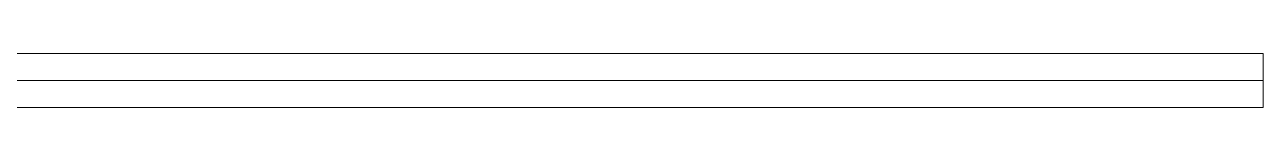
# Model space of a CAD drawing. Header units: millimetres. Extents: x -677815 to 476396, y -125373 to 39000.
# Drawn here: x 125339 to 127620, y 8050 to 8150 of the extents above; entities that cross this region are included whole.
import ezdxf

# ---------------------------------------------------------------- set-up
doc = ezdxf.new("R2010")
doc.units = ezdxf.units.MM
doc.layers.add('AM_BOR', color=4, linetype='Continuous', lineweight=25)
doc.layers.add('Xref building Toll$0$C-PRKG', color=70, linetype='Continuous', lineweight=9)

# ---------------------------------------------------------------- blocks, each defined once
blk = doc.blocks.new('Xref building Toll$0$_SBA Linear Single Parking 90_2 - MHE1-1674282-MASTER GROUND FLOOR')
at = {"layer": 'Xref building Toll$0$C-PRKG'}
for p, q in [((3850, -4000), (3850, 0)), ((3900, 0), (3900, -4000)), ((3950, -4000), (3950, 0)), ((3850, 0), (3850, -4000)), ((3850, 0), (3850, -4000)), ((3850, -4000), (3850, 0)), ((3900, 0), (3900, -4000)), ((3950, 0), (3950, -4000)), ((3950, -4000), (3950, 0)), ((3950, 0), (3950, -4000)), ((3850, -4000), (3950, -4000)), ((3950, -4000), (3850, -4000)), ((3850, -4000), (3850, -4000)), ((3850, -4000), (3950, -4000)), ((3950, -4000), (3850, -4000)), ((3850, -4000), (3850, -4000)), ((3950, -4000), (3950, -4000)), ((3950, -4000), (3950, -4000))]:
    blk.add_line(p, q, dxfattribs=at)
blk = doc.blocks.new('Xref building Toll$0$building block 28092016')
at = {"layer": 'Xref building Toll$0$C-PRKG', "rotation": 90}
blk.add_blockref('Xref building Toll$0$_SBA Linear Single Parking 90_2 - MHE1-1674282-MASTER GROUND FLOOR', (846169.6, -667299.5), dxfattribs=at)
blk = doc.blocks.new('Xref building Toll')
blk.add_blockref('Xref building Toll$0$building block 28092016', (-722549.6, 671499.5))

msp = doc.modelspace()

# ---------------------------------------------------------------- block references
at = {"layer": 'AM_BOR'}
msp.add_blockref('Xref building Toll', (0, 0), dxfattribs=at)

doc.saveas('drawing.dxf')
